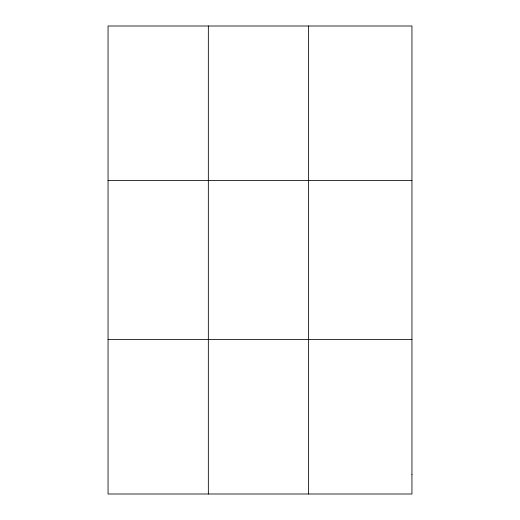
<?xml version="1.0" encoding="UTF-8"?>
<svg xmlns="http://www.w3.org/2000/svg" width="520" height="520" viewBox="0 0 520 520"><rect width="100%" height="100%" fill="white"/><g stroke="black" fill="none" stroke-linecap="round" stroke-linejoin="round"><path stroke-width="0.78" d="M208.338 494L208.338 26M308.62 494L308.62 26M108.056 180.44L411.944 180.44M108.056 339.56L411.944 339.56M411.944 474.695L411.944 494L108.056 494L108.056 26L411.944 26L411.944 474.695"/></g></svg>
